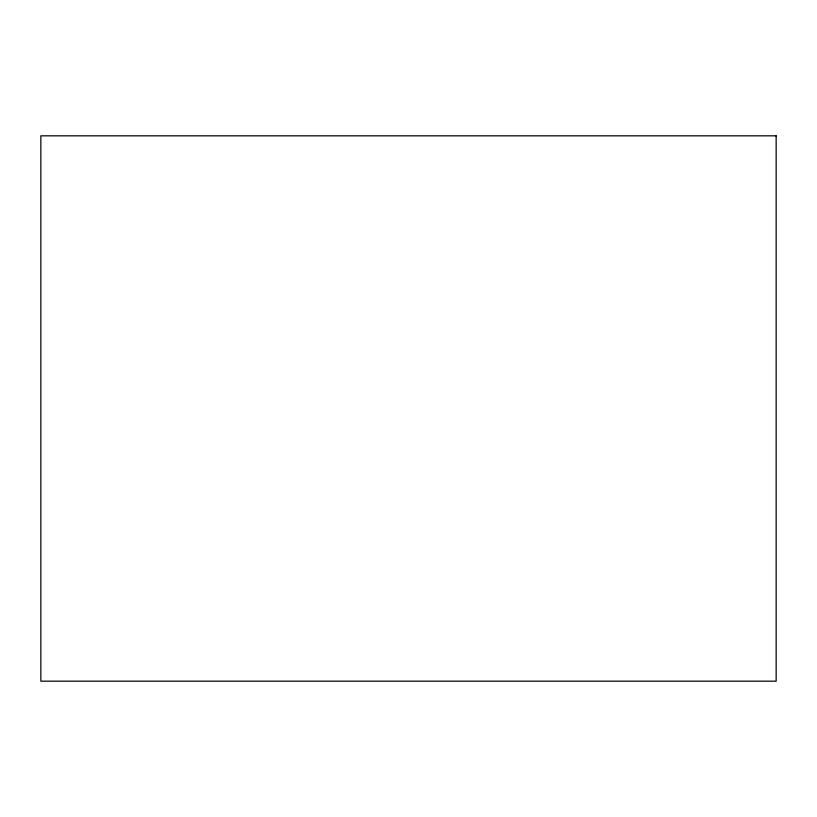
<?xml version="1.0" encoding="UTF-8"?>
<svg xmlns="http://www.w3.org/2000/svg" width="817" height="817" viewBox="0 0 817 817"><rect width="100%" height="100%" fill="white"/><g stroke="black" fill="none" stroke-linecap="round" stroke-linejoin="round"><path stroke-width="1.23" d="M776.15 135.826L40.85 135.826L40.85 681.174L776.15 681.174L776.15 135.826"/></g></svg>
